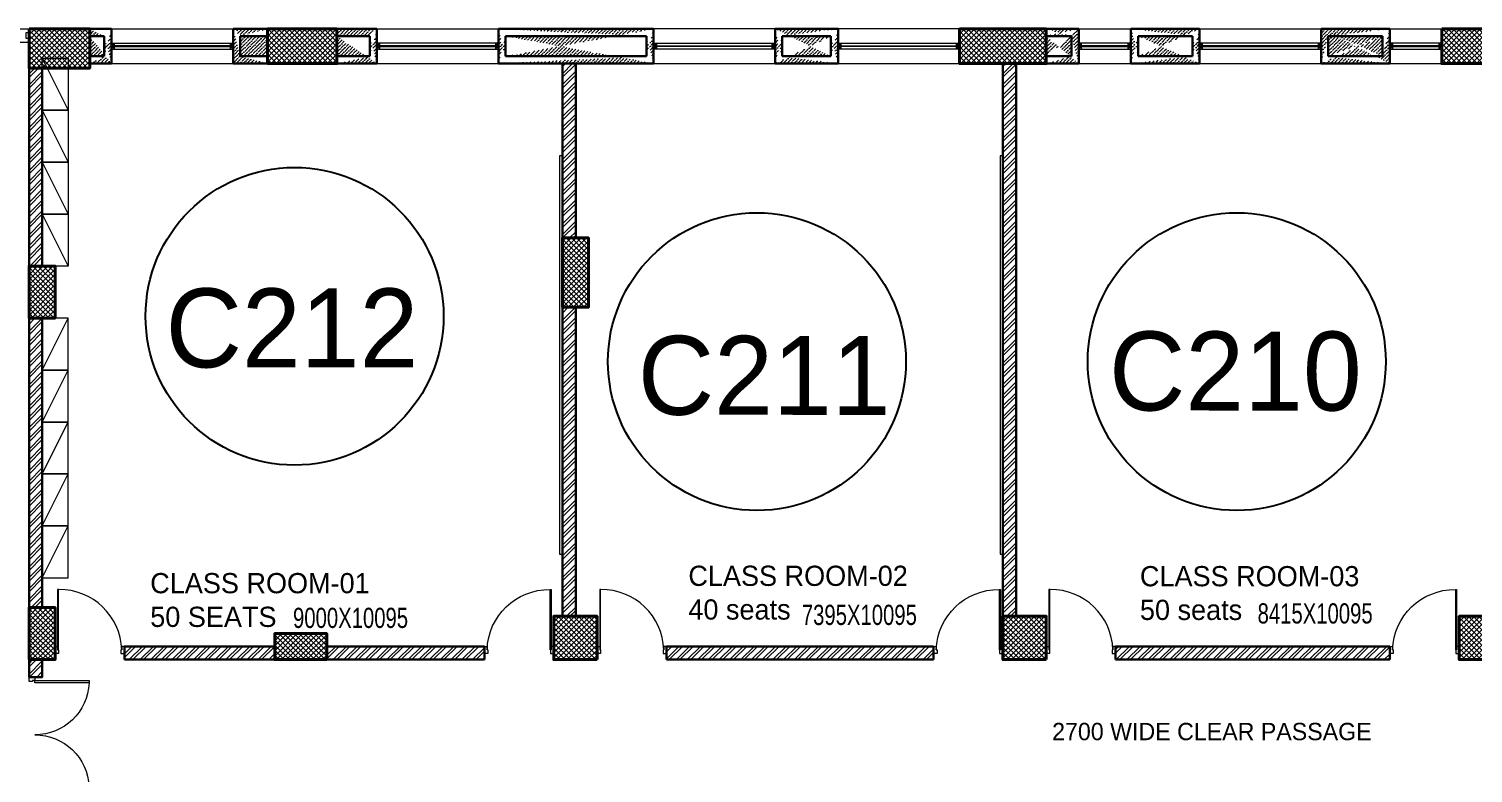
# Model space of a CAD drawing. Header units: millimetres. Extents: x 8275 to 147087, y -297470 to -191881.
# Drawn here: x 24219 to 49211, y -244095 to -231204 of the extents above; entities that cross this region are included whole.
import ezdxf

# ---------------------------------------------------------------- set-up
doc = ezdxf.new("R2010")
doc.units = ezdxf.units.MM
doc.header["$LTSCALE"] = 250
doc.header["$MEASUREMENT"] = 0
for name, color, linetype, lineweight in [('col', 6, 'Continuous', 40), ('door', 35, 'Continuous', 13), ('ele', 51, 'Continuous', 18), ('furniture', 5, 'Continuous', 15), ('hatch', 9, 'Continuous', 0), ('text', 7, 'Continuous', 9), ('wall', 1, 'Continuous', 30), ('win', 4, 'Continuous', 20)]:
    doc.layers.add(name, color=color, linetype=linetype, lineweight=lineweight)
doc.layers.add('FUR', color=140, linetype='Continuous')
doc.styles.get("Standard").update_dxf_attribs({"font": 'GOTHIC.TTF', "height": 100})
pattern_1 = [(45, (-6686.724433277734, -321362.3453582716), (-92.80776503073436, 92.80776503073437), []), (45, (-6624.852590027731, -321362.3453582716), (-92.80776503073436, 92.80776503073437), [])]
pattern_2 = [(45, (-6686.724433277734, -321362.3453582716), (23.20194125768359, 85.07378461150648), [109.375, -21.875, 0, -21.875])]

# ---------------------------------------------------------------- blocks, each defined once
blk = doc.blocks.new('A$C31941232')
at = {"layer": 'hatch'}
h = blk.add_hatch(dxfattribs=at)
h.set_pattern_fill('ANSI37', color=256, scale=500, style=0)
h.set_pattern_definition([(45, (7.184222340583801e-06, -0.209469263558276), (-44.19417382415921, 44.19417382415922), []), (135, (7.184222340583801e-06, -0.209469263558276), (-44.19417382415922, -44.19417382415921), [])])
h.paths.add_polyline_path([(-113274.6301330617, 28603.55712264823), (-114324.6471995418, 28603.54105393309), (-114324.6813344141, 29283.53905766888), (-113274.6642678985, 29283.55512638867)])
h = blk.add_hatch(dxfattribs=at)
h.set_pattern_fill('ANSI37', color=256, scale=500, style=0)
h.set_pattern_definition([(45, (-0.02044030837714672, -1.586495995012228), (-44.19417382415921, 44.19417382415922), []), (135, (-0.02044030837714672, -1.586495995012228), (-44.19417382415922, -44.19417382415921), [])])
h.paths.add_polyline_path([(-108997.5005730838, 29283.44226105155), (-110197.500572328, 29283.40130063523), (-110197.4800484465, 28682.12206902615), (-108997.4800492497, 28682.1630294725)])
h = blk.add_hatch(dxfattribs=at)
h.set_pattern_fill('ANSI37', color=256, scale=500, style=0)
h.set_pattern_definition([(45, (-1.184456050395966e-05, -0.3985396550851874), (-44.19417382415921, 44.19417382415922), []), (135, (-1.184456050395966e-05, -0.3985396550851874), (-44.19417382415922, -44.19417382415921), [])])
h.paths.add_polyline_path([(-98222.40074433945, 28683.40218605503), (-96722.40074433945, 28683.40218605503), (-96722.40074433945, 29283.40218605503), (-98222.40074433945, 29283.40218605503)])
h = blk.add_hatch(dxfattribs=at)
h.set_pattern_fill('ANSI37', color=256, scale=500, style=0)
h.set_pattern_definition([(45, (-6.407499313354492e-07, -0.3551005611661822), (-44.19417382415921, 44.19417382415922), []), (135, (-6.407499313354492e-07, -0.3551005611661822), (-44.19417382415922, -44.19417382415921), [])])
h.paths.add_polyline_path([(-89877.28328579105, 28683.44562514895), (-88377.28328579105, 28683.44562514895), (-88377.28328579105, 29283.44562514895), (-89877.28328579105, 29283.44562514895)])
h = blk.add_hatch(dxfattribs=at)
h.set_pattern_fill('ANSI37', color=256, scale=500, style=0)
h.set_pattern_definition([(45, (-3136931.023973313, 112322.3043740496), (-44.19417382415921, 44.19417382415922), []), (135, (-3136931.023973313, 112322.3043740496), (-44.19417382415922, -44.19417382415921), [])])
h.paths.add_polyline_path([(-105094.816403456, 24462.18165546321), (-104644.816403456, 24462.18165546321), (-104644.816403456, 25662.18165546321), (-105094.816403456, 25662.18165546321)])
h = blk.add_hatch(dxfattribs=at)
h.set_pattern_fill('ANSI37', color=256, scale=500, style=0)
h.set_pattern_definition([(45, (-3146160.851954527, 111834.7034461715), (-44.19417382415921, 44.19417382415922), []), (135, (-3146160.851954527, 111834.7034461715), (-44.19417382415922, -44.19417382415921), [])])
h.paths.add_polyline_path([(-114324.6443846705, 24274.58072758515), (-113874.6443846705, 24274.58072758515), (-113874.6443846705, 25174.58072758515), (-114324.6443846705, 25174.58072758515)])
h = blk.add_hatch(dxfattribs=at)
h.set_pattern_fill('ANSI37', color=256, scale=500, style=0)
h.set_pattern_definition([(45, (-3146160.851954527, 105918.8652295684), (-44.19417382415921, 44.19417382415922), []), (135, (-3146160.851954527, 105918.8652295684), (-44.19417382415922, -44.19417382415921), [])])
h.paths.add_polyline_path([(-114324.6443846705, 18358.74251098209), (-113874.6443846705, 18358.74251098209), (-113874.6443846705, 19258.74251098209), (-114324.6443846705, 19258.74251098209)])
h = blk.add_hatch(dxfattribs=at)
h.set_pattern_fill('ANSI37', color=256, scale=500, style=0)
h.set_pattern_definition([(45, (-3145679.589665795, 88913.32066377159), (-44.19417382415921, 44.19417382415922), []), (135, (-3145679.589665795, 88913.32066377159), (-44.19417382415922, -44.19417382415921), [])])
h.paths.add_polyline_path([(-104494.816403456, 18358.78556035017), (-105243.3759775087, 18358.78556035017), (-105243.3759775087, 19108.78556035017), (-104494.816403456, 19108.78556035017)])
h = blk.add_hatch(dxfattribs=at)
h.set_pattern_fill('ANSI37', color=256, scale=500, style=0)
h.set_pattern_definition([(45, (-3137807.030937294, 88913.32066377159), (-44.19417382415921, 44.19417382415922), []), (135, (-3137807.030937294, 88913.32066377159), (-44.19417382415922, -44.19417382415921), [])])
h.paths.add_polyline_path([(-96722.25767495483, 18358.78556035017), (-97470.81724900752, 18358.78556035017), (-97470.81724900752, 19108.78556035017), (-96722.25767495483, 19108.78556035017)])
h = blk.add_hatch(dxfattribs=at)
h.set_pattern_fill('ANSI37', color=256, scale=500, style=0)
h.set_pattern_definition([(45, (-3130012.030937294, 88913.32066377159), (-44.19417382415921, 44.19417382415922), []), (135, (-3130012.030937294, 88913.32066377159), (-44.19417382415922, -44.19417382415921), [])])
h.paths.add_polyline_path([(-88827.25767495483, 18358.78556035017), (-89575.81724900752, 18358.78556035017), (-89575.81724900752, 19108.78556035017), (-88827.25767495483, 19108.78556035017)])
h = blk.add_hatch(dxfattribs=at)
h.set_pattern_fill('ANSI37', color=256, scale=500, angle=90, style=0)
h.set_pattern_definition([(135, (-196732.5170472628, -3013477.41352922), (-44.19417382415922, -44.19417382415921), []), (225, (-196732.5170472628, -3013477.41352922), (44.19417382415921, -44.19417382415922), [])])
h.paths.add_polyline_path([(-109172.3943286762, 18358.79404063732), (-109172.3943286762, 18808.79404063732), (-110072.3943286762, 18808.79404063732), (-110072.3943286762, 18358.79404063732)])
at = {"layer": 'col'}
for points, elevation in [([(-114324.6642665495, 29283.54005636286), (-113274.6642674711, 29283.54669062421), (-113274.630133824, 28603.55712322122), (-114324.664267181, 28603.54005636286)], 14085.10132233667), ([(-110197.4800919821, 28683.4013019886), (-108997.4800927201, 28683.44226242936), (-108997.5005729445, 29283.44226206265), (-110197.5005722214, 29283.4013016461)], 14470.02941449509), ([(-98222.40074433945, 29283.40218605503), (-96722.40074433945, 29283.40218605503), (-96722.40074433945, 28683.40218605503), (-98222.40074433945, 28683.40218605503)], 11070.90390229155), ([(-89877.28328579105, 29283.73047463736), (-88377.28328579105, 29283.73047463736), (-88377.28328579105, 28683.73047463736), (-89877.28328579105, 28683.73047463736)], -72019.99945773048), ([(-105094.816403456, 24462.18165546321), (-104644.816403456, 24462.18165546321), (-104644.816403456, 25662.18165546321), (-105094.816403456, 25662.18165546321)], 4747.48205126838), ([(-114324.6443846705, 18358.74251098209), (-113874.6443846705, 18358.74251098209), (-113874.6443846705, 19258.74251098209), (-114324.6443846705, 19258.74251098209)], 21632.2681284043), ([(-104494.816403456, 18358.78556035017), (-105243.3759775087, 18358.78556035017), (-105243.3759775087, 19108.78556035017), (-104494.816403456, 19108.78556035017)], 21632.26826127814), ([(-96722.25767495483, 18358.78556035017), (-97470.81724900752, 18358.78556035017), (-97470.81724900752, 19108.78556035017), (-96722.25767495483, 19108.78556035017)], 4747.48205126838), ([(-88827.25767495483, 18358.78556035017), (-89575.81724900752, 18358.78556035017), (-89575.81724900752, 19108.78556035017), (-88827.25767495483, 19108.78556035017)], 4747.48205126838), ([(-109172.3943286762, 18358.79404063732), (-109172.3943286762, 18808.79404063732), (-110072.3943286762, 18808.79404063732), (-110072.3943286762, 18358.79404063732)], 4747.48205126838)]:
    blk.add_lwpolyline(points, close=True, dxfattribs=dict(at, elevation=elevation))
blk.add_lwpolyline([(-114324.6443846705, 24274.58072758515), (-113874.6443846705, 24274.58072758515), (-113874.6443846705, 25174.58072758515), (-114324.6443846705, 25174.58072758515)], close=True, dxfattribs=at)
blk = doc.blocks.new('A$C28F52225')
for points in [[(100.0000000004657, 49.99999999813735), (60, 49.99999999906868), (60.00000001909211, 990), (100.0000000190921, 989.9999999981374)], [(1900, 49.99999999813735), (1940, 49.99999999906868), (1939.999999981374, 990), (1899.999999981374, 989.9999999990687)], [(75, -50.00000000093132), (0, -50), (0, 50), (60, 49.99999999906868), (60.00000000046566, 9.999999999068677), (75, 9.999999999068677)], [(1925, -50.00000000093132), (2000, -50), (2000, 50), (1940, 49.99999999906868), (1939.999999999534, 10), (1924.999999999534, 9.999999999068677)]]:
    blk.add_lwpolyline(points, close=True)
for centre, start, end in [((60, 50.00000002607703), 0, 87.5611453071941), ((1940, 50.00000002607703), 92.43885469280592, 180)]:
    blk.add_arc(centre, 939.9999999998557, start, end)
blk = doc.blocks.new('D1-1000')
for p, q in [((-950.7042253683321, 1.164153e-10), (-1000.000000011641, 1.164153e-10)), ((-1000.000000011641, 1.164153e-10), (-1000.000000012107, -102.0000000030268)), ((-950.7042253678663, -52.70422535983379), (-950.7042253683321, 1.164153e-10)), ((-49.2957746433094, 0), (0, 0)), ((-49.29577464377508, -52.7042253599502), (-49.2957746433094, 0)), ((0, 0), (4.656613e-10, -102.0000000031432)), ((-1000.000000011176, -102.0000000030268), (-962.5352112823165, -102.0000000030268)), ((-962.5352112823165, -52.70422535983379), (-950.7042253678663, -52.70422535983379)), ((-962.5352112823165, -102.0000000030268), (-962.5352112823165, -52.70422535983379)), ((-50.59670324577019, -52.7042253599502), (-50.59670324577019, -923.204246989684)), ((-37.46478872932494, -52.7042253599502), (-49.29577464377508, -52.7042253599502)), ((-37.46478872885929, -923.204246989684), (-37.46478872885929, -52.7042253599502)), ((-37.46478872932494, -102.0000000031432), (-37.46478872932494, -52.7042253599502)), ((-4.656613e-10, -102.0000000031432), (-37.46478872932494, -102.0000000031432)), ((-54.97400808287784, -923.204246989684), (-37.46478872885929, -923.204246989684))]:
    blk.add_line(p, q)
blk.add_ellipse((-39.72230880195275, 2.195898896548897), major_axis=(646.3662074578173, 674.7231903816781), ratio=0.9774352853459952, start_param=2.382767455577225, end_param=3.900417879911388)
blk = doc.blocks.new('storage')
at = {"layer": 'furniture', "linetype": 'ByBlock', "ltscale": 100}
blk.add_line((0, 450), (900, 0), dxfattribs=at)
blk.add_lwpolyline([(0, 0), (900, 0), (900, 450), (0, 450)], close=True, dxfattribs=at)

msp = doc.modelspace()

# ---------------------------------------------------------------- hatches: boundary and pattern name
at = {"layer": 'hatch'}
h = msp.add_hatch(dxfattribs=at)
h.set_pattern_fill('ANSI36', color=256, scale=350, style=0)
h.set_pattern_definition(pattern_2)
edge = h.paths.add_edge_path()
edge.add_line((25271.43255407177, -231679.4658941401), (25271.40552690811, -231804.7330287113))
edge.add_line((25271.41292475583, -231329.2337062907), (25271.40438976511, -231204.2301166959))
edge.add_line((25271.43255407177, -231679.4658941401), (25523.92341782013, -231679.4863809275))
edge.add_line((25271.40552690811, -231804.7330287113), (25648.92341781827, -231804.4907762299))
edge.add_line((25271.41263954341, -231329.4352385339), (25523.92341781827, -231329.1906521388))
edge.add_line((25271.40551983844, -231204.2301166392), (25648.92341781268, -231204.4585995737))
edge.add_line((25523.92341781827, -231679.226613898), (25523.92341781827, -231329.2027616532))
edge.add_line((25648.92341782339, -231804.2365257627), (25648.92341781268, -231204.4585995737))
h = msp.add_hatch(dxfattribs=at)
h.set_pattern_fill('ANSI36', color=256, scale=350, style=0)
h.set_pattern_definition(pattern_2)
edge = h.paths.add_edge_path()
edge.add_line((28348.6036385675, -231678.9693910571), (28348.63066573115, -231804.2365256283))
edge.add_line((28348.63066573115, -231203.9407968395), (28348.62355309585, -231328.9387354509))
edge.add_line((28348.6036385675, -231678.9693910571), (27876.11840352695, -231679.4848595719))
edge.add_line((28348.63066573115, -231804.2365256283), (27751.11492782133, -231804.3649727379))
edge.add_line((28348.62355309585, -231328.9387354509), (27876.11840352882, -231329.454204294))
edge.add_line((28348.63066573115, -231203.9407968395), (27751.11840352928, -231204.4663137859))
edge.add_line((27876.11840352695, -231679.4848595719), (27876.11840352882, -231329.4542042941))
edge.add_line((27751.11492782133, -231804.3649727379), (27751.11840352928, -231204.4663137859))
h = msp.add_hatch(dxfattribs=at)
h.set_pattern_fill('ANSI36', color=256, scale=350, style=0)
h.set_pattern_definition(pattern_2)
edge = h.paths.add_edge_path()
edge.add_line((29548.62215412781, -231679.5453170253), (29548.58970165905, -231804.5417281174))
edge.add_line((29548.5982366479, -231329.2495889234), (29548.58970165718, -231204.2459993287))
edge.add_line((29548.62215412781, -231679.5453170253), (30117.51546863839, -231679.4863807932))
edge.add_line((29548.58970165905, -231804.5417281174), (30242.51546863653, -231804.4907760955))
edge.add_line((29548.5982366479, -231329.2495889234), (30117.51546863653, -231329.1906520044))
edge.add_line((29548.58970165718, -231204.2459993287), (30242.51546863653, -231204.1950473068))
edge.add_line((30117.51546863653, -231679.2266137636), (30117.51546863653, -231329.2027615188))
edge.add_line((30242.51546864165, -231804.2365256283), (30242.51546863467, -231204.2027615188))
h = msp.add_hatch(dxfattribs=at)
h.set_pattern_fill('ANSI36', color=256, scale=350, style=0)
h.set_pattern_definition(pattern_2)
edge = h.paths.add_edge_path()
edge.add_line((34905.31962637324, -231679.2266137636), (34905.31962636299, -231329.1906519909))
edge.add_line((35030.31962636812, -231804.2365256283), (35030.31962636113, -231204.2595061208))
edge.add_line((32467.52622151375, -231679.2266137636), (32467.52622151375, -231329.1737476422))
edge.add_line((32342.52622151375, -231804.2365256283), (32342.52622151375, -231204.1737476422))
edge.add_line((32467.52622151375, -231679.2266137636), (34905.31962636486, -231679.2435181121))
edge.add_line((32342.52622151375, -231804.4694764309), (35030.31962636299, -231804.490776082))
edge.add_line((32467.52622151375, -231329.1737476422), (34905.31962636299, -231329.1906519909))
edge.add_line((32342.52622151375, -231204.1737476422), (35030.31962636299, -231204.1950472933))
h = msp.add_hatch(dxfattribs=at)
h.set_pattern_fill('ANSI36', color=256, scale=350, style=0)
h.set_pattern_definition(pattern_2)
edge = h.paths.add_edge_path()
edge.add_line((38096.46019446012, -231679.1596591701), (38096.46019446012, -231328.7987336064))
edge.add_line((38221.46019446012, -231804.1695710347), (38221.46019446012, -231203.7987336061))
edge.add_line((38096.46019446012, -231679.1589212226), (37255.36897948571, -231679.1962796373))
edge.add_line((38221.46019446012, -231804.1589212223), (37130.36897948943, -231804.2006749397))
edge.add_line((38096.46019446012, -231328.8631924338), (37255.36897948757, -231328.9005508486))
edge.add_line((38221.46019446012, -231203.8631924336), (37130.36897948943, -231203.904946151))
edge.add_line((37255.36897947919, -231679.180113236), (37255.36897948943, -231328.912660363))
edge.add_line((37130.36897948571, -231804.1900251005), (37130.36897948943, -231203.912660363))
h = msp.add_hatch(dxfattribs=at)
h.set_pattern_fill('ANSI36', color=256, scale=350, style=0)
h.set_pattern_definition(pattern_2)
edge = h.paths.add_edge_path()
edge.add_line((41823.68102260679, -231329.2382552455), (41823.68416809523, -231204.2368563883))
edge.add_line((41823.66906123795, -231804.581804492), (41823.67220665654, -231679.583203398))
edge.add_line((42261.14508502372, -231679.2266137636), (42261.14508502372, -231329.2546960262))
edge.add_line((42386.14508502744, -231804.2365256283), (42386.14508502372, -231204.2510112538))
edge.add_line((41823.66958839074, -231679.5832032997), (42261.14508502372, -231679.5996445101))
edge.add_line((41823.66906123795, -231804.581804492), (42386.14508502372, -231804.5959597377))
edge.add_line((41823.66958839074, -231329.2382548158), (42261.14508502372, -231329.2546960262))
edge.add_line((41823.66906124167, -231204.2368560082), (42386.14508502372, -231204.2510112538))
h = msp.add_hatch(dxfattribs=at)
h.set_pattern_fill('ANSI36', color=256, scale=350, style=0)
h.set_pattern_definition(pattern_2)
edge = h.paths.add_edge_path()
edge.add_line((43413.53213446401, -231679.2266137636), (43413.53213446401, -231328.9803426338))
edge.add_line((43288.53213446401, -231804.2365256283), (43288.53213446401, -231203.9803426336))
edge.add_line((43413.53213446401, -231679.3897499451), (44353.65932152793, -231679.2244161146))
edge.add_line((43288.53213446401, -231804.3897499451), (44478.6593215242, -231804.228811417))
edge.add_line((43413.53213446401, -231329.0448014613), (44353.65932152607, -231328.8794676308))
edge.add_line((43288.53213446401, -231204.044801461), (44478.6593215242, -231203.8838629331))
edge.add_line((44353.65932153445, -231679.2266137636), (44353.6593215242, -231328.8915771451))
edge.add_line((44478.65932152793, -231804.2365256283), (44478.6593215242, -231203.8915771453))
h = msp.add_hatch(dxfattribs=at)
h.set_pattern_fill('ANSI36', color=256, scale=350, style=0)
h.set_pattern_definition(pattern_2)
edge = h.paths.add_edge_path()
edge.add_line((46578.6593215242, -231804.2365256283), (46578.6593215242, -231203.8625632685))
edge.add_line((47768.78650859138, -231804.2365256283), (47768.7865085844, -231204.0127805753))
edge.add_line((47643.78650859417, -231679.2266137636), (47643.7865085844, -231328.9439264454))
edge.add_line((46703.65932152374, -231679.1936463888), (46703.6593215242, -231328.8625632687))
edge.add_line((46578.6593215242, -231804.1936463886), (47768.7865085844, -231804.2794048679))
edge.add_line((46703.6593215242, -231679.1936463888), (47643.78650858812, -231679.2750095655))
edge.add_line((46578.6593215242, -231203.8625632685), (47768.7865085844, -231203.9483217478))
edge.add_line((46703.6593215242, -231328.8625632687), (47643.78650858626, -231328.9439264454))
h = msp.add_hatch(dxfattribs=at)
h.set_pattern_fill('ANSI32', color=256, scale=350, style=0)
h.set_pattern_definition(pattern_1)
h.paths.add_polyline_path([(24221.41109383199, -235313.4032629616), (24451.41109380685, -235313.4032629616), (24451.41109380778, -231884.2307264966), (24221.41109383199, -231884.2344648298)])
h.paths.add_polyline_path([(24221.42540970864, -235535.8023350835), (24221.41109383199, -235535.8023350835), (24221.41109383199, -241379.1905281807), (24221.42540970817, -241379.1905281807), (24221.42540970864, -241229.2414795647), (24451.41109380685, -241229.2414795647), (24451.41109380731, -236213.4032629616), (24221.42540970864, -236213.4032629616)])
h = msp.add_hatch(dxfattribs=at)
h.set_pattern_fill('ANSI32', color=256, scale=350, style=0)
h.set_pattern_definition([(45, (-14723.07964304963, -321362.3453582716), (-92.80776503073436, 92.80776503073437), []), (45, (-14661.20779979962, -321362.3453582716), (-92.80776503073436, 92.80776503073437), [])])
h.paths.add_polyline_path([(33681.2533915668, -242129.243541237), (33681.25339156634, -242129.1984301966), (33487.33923349448, -242129.1984301966), (33487.33923349401, -242129.2435413678)])
h.paths.add_polyline_path([(33451.25339092308, -234825.8023350836), (33681.25339092553, -234825.8023350836), (33681.25339092559, -231804.2365256283), (33451.25339092372, -231804.2365256283)])
h.paths.add_polyline_path([(33681.25339092559, -236025.8023350837), (33451.25339092285, -236025.8023350836), (33451.25339092186, -241379.1984301966), (33681.25339092559, -241379.1984301966)])
h = msp.add_hatch(dxfattribs=at)
h.set_pattern_fill('ANSI32', color=256, scale=350, style=0)
h.set_pattern_definition([(45, (-7099.080488599837, -321362.3453582716), (-92.80776503073436, 92.80776503073437), []), (45, (-7037.208645349834, -321362.3453582716), (-92.80776503073436, 92.80776503073437), [])])
h.paths.add_polyline_path([(41075.25254537165, -241379.1984301966), (41305.25254537538, -241379.1984301966), (41305.25254537538, -231804.2365256283), (41075.25254537351, -231804.2365256283)])
h.paths.add_polyline_path([(41305.25254601659, -242129.243541237), (41305.25254601613, -242129.1984301966), (41111.33838794427, -242129.1984301966), (41111.3383879438, -242129.2435413678)])
h = msp.add_hatch(dxfattribs=at)
h.set_pattern_fill('ANSI32', color=256, scale=350, style=0)
h.set_pattern_definition(pattern_1)
h.paths.add_polyline_path([(28622.58086602483, -242129.1899499095), (28473.67546570301, -242129.1899499095), (28473.67546570301, -241899.243541081), (25871.42540972267, -241899.2435410767), (25871.42540972267, -242129.2435410767), (28622.58086602483, -242129.243541081)])
h = msp.add_hatch(dxfattribs=at)
h.set_pattern_fill('ANSI32', color=256, scale=350, style=0)
h.set_pattern_definition(pattern_1)
h.paths.add_polyline_path([(32102.69381685526, -242129.2435410807), (32102.69381685759, -241899.2435410825), (29372.58086602483, -241899.2435410828), (29372.58086602483, -242129.243541081)])
h = msp.add_hatch(dxfattribs=at)
h.set_pattern_fill('ANSI32', color=256, scale=350, style=0)
h.set_pattern_definition(pattern_1)
h.paths.add_polyline_path([(39875.25254535815, -242129.2092632902), (39875.25254536001, -241899.2022738772), (35251.25339093897, -241899.2400463745), (35251.25339093991, -242129.2470357874)])
h = msp.add_hatch(dxfattribs=at)
h.set_pattern_fill('ANSI32', color=256, scale=350, style=0)
h.set_pattern_definition(pattern_1)
h.paths.add_polyline_path([(47770.25254535605, -242129.2435410835), (47770.25254535652, -241899.2435410835), (43023.81211943994, -241899.2435410828), (43023.81211944134, -242129.2435410828)])
h = msp.add_hatch(dxfattribs=at)
h.set_pattern_fill('ANSI32', color=256, scale=350, style=0)
h.set_pattern_definition(pattern_1)
h.paths.add_polyline_path([(24221.41109383199, -242129.2435410819), (24451.41109383572, -242129.2435410819), (24451.41109383572, -242432.0770326625), (24221.41109383199, -242432.0770326625)])

# ---------------------------------------------------------------- linework, layer by layer
at = {"layer": 'ele'}
for p, q in [((22671.40152840409, -231204.2499417677, -11300.6378476528), (24221.40552782966, -231204.4439341839, -11300.6378476528)), ((25648.92341781268, -231204.4585995737, -11300.6378476528), (27751.11834118934, -231204.0905436135, -11300.6378476528)), ((30242.51546863467, -231204.2056971348, -11300.6378476528), (32342.52622151375, -231204.1950473068, -11300.6378476528)), ((37130.36897948943, -231203.904946151, -11300.6378476528), (35030.31962636113, -231203.940796853, -11300.6378476528)), ((40323.70006935578, -231204.2032013527, -11300.6378476528), (38227.19132969063, -231203.8630488206, -11300.6378476528)), ((40323.70005840622, -231203.9049461322, -11300.6378476528), (40323.67247461341, -231203.9514466599, -11300.6378476528)), ((42386.11073190346, -231204.1308903121, -11300.6378476528), (43288.53213446401, -231203.9803426336, -11300.6378476528)), ((44478.6593215242, -231203.8838629331, -11300.6378476528), (46578.6593215242, -231203.8838629331, -11300.6378476528)), ((47768.7865085844, -231204.0127805753, -11300.6378476528), (48668.78650858626, -231203.9520065198, -11300.6378476528)), ((22669.92296805372, -231434.2819953506, -11300.6378476528), (24221.40552761639, -231434.2819967913, -11300.6378476528)), ((25648.92341781128, -231804.7543283852, -11300.6378476528), (27750.96788151143, -231804.7544588272, -11300.6378476528)), ((30242.51546864165, -231804.2365256283, -11300.6378476528), (32342.52622151375, -231804.4694764309, -11300.6378476528)), ((35030.31962636812, -231804.2365256283, -11300.6378476528), (37130.36897948943, -231804.2006749397, -11300.6378476528)), ((38221.46019446012, -231804.1589212223, -11300.6378476528), (40323.66905003972, -231804.5818044918, -11300.6378476528)), ((42386.14508502744, -231804.2365256283, -11300.6378476528), (43288.53213446401, -231804.3897499451, -11300.6378476528)), ((44478.6593215242, -231804.228811417, -11300.6378476528), (46578.6593215242, -231804.2365256283, -11300.6378476528)), ((47768.7865085844, -231804.2794048679, -11300.6378476528), (48668.78650858812, -231804.2535159094, -11300.6378476528))]:
    msp.add_line(p, q, dxfattribs=at)
at = {"layer": 'FUR', "linetype": 'ByBlock', "ltscale": 100}
for centre in [(28816.83328815468, -236181.9536148854, 2784.48661509914), (36818.10971408681, -236967.134758344, -6553.145286736561), (45120.66042382616, -236967.1347583408, 7531.968666367487)]:
    msp.add_circle(centre, 2578.425584394703, dxfattribs=at)
at = {"layer": 'furniture', "elevation": -6553.155796384417}
for points in [[(33451.25339092273, -233401.7872627057), (33401.25339092093, -233401.7872627057), (33401.25339092093, -240301.8490631856), (33451.25339092273, -240301.8490631856)], [(41075.25254537252, -233401.787262707), (41025.25254537072, -233401.787262707), (41025.25254537072, -240301.8490631868), (41075.25254537252, -240301.8490631868)]]:
    msp.add_lwpolyline(points, close=True, dxfattribs=at)
at = {"layer": 'wall'}
for p, q in [((25271.40552690811, -231204.4372999226, -11300.6378476528), (25648.92341781128, -231204.4585995965, -11300.6378476528)), ((25271.41263954341, -231329.4352385339, -11300.6378476528), (25523.92341781314, -231329.4542042941, -11300.6378476528)), ((25523.92341782292, -231679.5946697238, -11300.6378476528), (25523.92341781268, -231329.4663137859, -11300.6378476528)), ((25648.9234178164, -231804.6045815884, -11300.6378476528), (25648.92341781268, -231204.4663137859, -11300.6378476528)), ((28348.63066573115, -231203.9407968395, -11300.6378476528), (27751.11840353068, -231204.4585995965, -11300.6378476528)), ((27751.11840352556, -231804.6045815884, -11300.6378476528), (27751.11840352928, -231204.4663137859, -11300.6378476528)), ((28348.62355309585, -231328.9387354509, -11300.6378476528), (27876.11840352882, -231329.4542042941, -11300.6378476528)), ((27876.11840351904, -231679.5946697238, -11300.6378476528), (27876.11840352928, -231329.4663137859, -11300.6378476528)), ((29548.58970165718, -231204.2459993287, -11300.6378476528), (30242.51546863653, -231204.1950473068, -11300.6378476528)), ((29548.5982366479, -231329.2495889234, -11300.6378476528), (30117.51546863653, -231329.1906520044, -11300.6378476528)), ((30117.51546863653, -231679.2266137636, -11300.6378476528), (30117.51546863653, -231329.2027615188, -11300.6378476528)), ((30242.51546864165, -231804.2365256283, -11300.6378476528), (30242.51546863467, -231204.2027615188, -11300.6378476528)), ((32342.52622151375, -231204.1737476422, -11300.6378476528), (35030.31962636299, -231204.1950472933, -11300.6378476528)), ((32342.52622151375, -231804.2365256283, -11300.6378476528), (32342.52622151375, -231204.1737476422, -11300.6378476528)), ((32467.52622151375, -231329.1737476422, -11300.6378476528), (34905.31962636299, -231329.1906519909, -11300.6378476528)), ((32467.52622151375, -231679.2266137636, -11300.6378476528), (32467.52622151375, -231329.1737476422, -11300.6378476528)), ((34905.31962637324, -231679.2266137636, -11300.6378476528), (34905.31962636299, -231329.1906519909, -11300.6378476528)), ((35030.31962636812, -231804.2365256283, -11300.6378476528), (35030.31962636113, -231204.2595061208, -11300.6378476528)), ((38221.46019446012, -231203.8631924336, -11300.6378476528), (37130.36897948943, -231203.904946151, -11300.6378476528)), ((37130.36897948571, -231804.1900251005, -11300.6378476528), (37130.36897948943, -231203.912660363, -11300.6378476528)), ((38096.46019446012, -231328.8631924338, -11300.6378476528), (37255.36897948757, -231328.9005508486, -11300.6378476528)), ((37255.36897947919, -231679.180113236, -11300.6378476528), (37255.36897948943, -231328.912660363, -11300.6378476528)), ((38096.46019446012, -231679.1596591701, -11300.6378476528), (38096.46019446012, -231328.7987336064, -11300.6378476528)), ((38221.46019446012, -231804.1695710347, -11300.6378476528), (38221.46019446012, -231203.7987336061, -11300.6378476528)), ((41823.66906124167, -231204.2368560082, -11300.6378476528), (42386.14508502372, -231204.2510112538, -11300.6378476528)), ((41823.66958839074, -231329.2382548158, -11300.6378476528), (42261.14508502372, -231329.2546960262, -11300.6378476528)), ((42261.14508502372, -231679.2266137636, -11300.6378476528), (42261.14508502372, -231329.2546960262, -11300.6378476528)), ((42386.14508502744, -231804.2365256283, -11300.6378476528), (42386.14508502372, -231204.2510112538, -11300.6378476528)), ((43288.53213446401, -231204.044801461, -11300.6378476528), (44478.6593215242, -231203.8838629331, -11300.6378476528)), ((43288.53213446401, -231804.2365256283, -11300.6378476528), (43288.53213446401, -231203.9803426336, -11300.6378476528)), ((43413.53213446401, -231329.0448014613, -11300.6378476528), (44353.65932152607, -231328.8794676308, -11300.6378476528)), ((43413.53213446401, -231679.2266137636, -11300.6378476528), (43413.53213446401, -231328.9803426338, -11300.6378476528)), ((44353.65932153445, -231679.2266137636, -11300.6378476528), (44353.6593215242, -231328.8915771451, -11300.6378476528)), ((44478.65932152793, -231804.2365256283, -11300.6378476528), (44478.6593215242, -231203.8915771453, -11300.6378476528)), ((46578.6593215242, -231203.8625632685, -11300.6378476528), (47768.7865085844, -231203.9483217478, -11300.6378476528)), ((46578.6593215242, -231804.2365256283, -11300.6378476528), (46578.6593215242, -231203.8625632685, -11300.6378476528)), ((46703.6593215242, -231328.8625632687, -11300.6378476528), (47643.78650858626, -231328.9439264454, -11300.6378476528)), ((46703.65932152374, -231679.1936463888, -11300.6378476528), (46703.6593215242, -231328.8625632687, -11300.6378476528)), ((47643.78650859417, -231679.2266137636, -11300.6378476528), (47643.7865085844, -231328.9439264454, -11300.6378476528)), ((47768.78650859138, -231804.2365256283, -11300.6378476528), (47768.7865085844, -231204.0127805753, -11300.6378476528)), ((24221.405520014, -231884.2344649204, -11300.6378476528), (24221.41316918796, -235308.4497198143, -11300.6378476528)), ((24451.4055197495, -231884.2344649204, -11300.6378476528), (24451.41316901846, -235308.4497198143, -11300.6378476528)), ((25271.40552690811, -231804.7330287113, -11300.6378476528), (25648.92341781128, -231804.7543283852, -11300.6378476528)), ((25271.43255407177, -231679.4658941401, -11300.6378476528), (25523.92341781501, -231679.4848595719, -11300.6378476528)), ((28348.63066573115, -231804.2365256283, -11300.6378476528), (27751.11840353068, -231804.7543283852, -11300.6378476528)), ((28348.6036385675, -231678.9693910571, -11300.6378476528), (27876.11840352695, -231679.4848595719, -11300.6378476528)), ((29548.58970165905, -231804.5417281174, -11300.6378476528), (30242.51546863653, -231804.4907760955, -11300.6378476528)), ((29548.62215412781, -231679.5453170253, -11300.6378476528), (30117.51546863839, -231679.4863807932, -11300.6378476528)), ((32342.52622151375, -231804.4694764309, -11300.6378476528), (35030.31962636299, -231804.490776082, -11300.6378476528)), ((32467.52622151375, -231679.2266137636, -11300.6378476528), (34905.31962636486, -231679.2435181121, -11300.6378476528)), ((33451.25339092308, -234825.8023350836, -6553.155796384417), (33451.25339092372, -231804.2365256283, -6553.155796384417)), ((33681.25339092559, -234825.8023350836, -6553.155796384417), (33681.25339092559, -231804.2365256283, -6553.155796384417)), ((38221.46019446012, -231804.1589212223, -11300.6378476528), (37130.36897948943, -231804.2006749397, -11300.6378476528)), ((38096.46019446012, -231679.1589212226, -11300.6378476528), (37255.36897948571, -231679.1962796373, -11300.6378476528)), ((41075.25254537165, -241379.1984301966, -6553.155796384417), (41075.25254537351, -231804.2365256283, -6553.155796384417)), ((41305.25254537538, -241379.1984301966, -6553.155796384417), (41305.25254537538, -231804.2365256283, -6553.155796384417)), ((41823.66906123795, -231804.581804492, -11300.6378476528), (42386.14508502372, -231804.5959597377, -11300.6378476528)), ((41823.66958839074, -231679.5832032997, -11300.6378476528), (42261.14508502372, -231679.5996445101, -11300.6378476528)), ((43288.53213446401, -231804.3897499451, -11300.6378476528), (44478.6593215242, -231804.228811417, -11300.6378476528)), ((43413.53213446401, -231679.3897499451, -11300.6378476528), (44353.65932152793, -231679.2244161146, -11300.6378476528)), ((46578.6593215242, -231804.1936463886, -11300.6378476528), (47768.7865085844, -231804.2794048679, -11300.6378476528)), ((46703.6593215242, -231679.1936463888, -11300.6378476528), (47643.78650858812, -231679.2750095655, -11300.6378476528)), ((33451.25339092186, -241379.1984301966, -6553.155796384417), (33451.25339092285, -236025.8023350836, -6553.155796384417)), ((33681.25339092559, -241379.1984301966, -6553.155796384417), (33681.25339092559, -236025.8023350836, -6553.155796384417)), ((24221.41505447589, -236213.4032629616, -11300.6378476528), (24221.42509560054, -241229.2414795647, -11300.6378476528)), ((24451.41505433014, -236213.4032629616, -11300.6378476528), (24451.42509558005, -241229.2414795647, -11300.6378476528)), ((28473.67546570301, -241899.2435410827, -11300.6378476528), (25871.425409724, -241899.243541081, 10331.6302807515)), ((25871.42540972587, -242129.2456496018, 10331.6302807515), (25871.425409724, -241899.2435410828, 10331.6302807515)), ((32102.69434466027, -241899.2435410807, 10331.63041362535), (29372.58086602483, -241899.2435410828, -11300.6378476528)), ((32102.69434466073, -242129.2456496018, 10331.63041362535), (32102.6943446626, -241899.2435410828, 10331.63041362535)), ((35251.25339093851, -241899.2435410828, 10331.63041362535), (39875.25254535815, -241899.198779167, -6553.155796384417)), ((35251.25339094037, -242129.2435410791, 10331.63041362535), (35251.25339093851, -241899.2435410828, 10331.63041362535)), ((39875.25254535815, -242129.2057685818, -6553.155796384417), (39875.25254536001, -241899.2057685856, -6553.155796384417)), ((43023.81211943971, -241899.2435409436, -6553.155796384417), (47770.25254537119, -241899.2435410828, -6553.155796384417)), ((43023.81211944157, -242129.2435410791, -6553.155796384417), (43023.81211943971, -241899.2435410828, -6553.155796384417)), ((47770.25254535535, -242129.2505304939, -6553.155796384417), (47770.25254535722, -241899.2505304976, -6553.155796384417)), ((24221.41109383199, -242129.2435410819, -11300.6378476528), (24221.41109383199, -242430.8481660089, -11300.6378476528)), ((28473.67546570301, -242129.2435410827, -11300.6378476528), (25871.425409724, -242129.243541081, 10331.6302807515)), ((32102.69434466027, -242129.2435410807, 10331.63041362535), (29372.58086602483, -242129.2435410828, -11300.6378476528)), ((35251.25339093851, -242129.2435410828, 10331.63041362535), (39875.25254535815, -242129.198779167, -6553.155796384417)), ((43023.81211943971, -242129.2435409436, -6553.155796384417), (47770.25254537119, -242129.2435410828, -6553.155796384417))]:
    msp.add_line(p, q, dxfattribs=at)
at = {"layer": 'wall', "elevation": -11300.6378476528}
msp.add_lwpolyline([(24221.41109383199, -242432.0770326625), (24451.41109383572, -242432.0770326625), (24451.41109383572, -242129.243541081)], dxfattribs=at)
at = {"layer": 'win'}
for p, q in [((25653.92689352063, -231549.9325175229, -11300.6378476528), (25693.92689352063, -231459.9325175229, -11300.6378476528)), ((25653.92689352063, -231459.9325175229, -11300.6378476528), (25693.92689352063, -231549.9325175229, -11300.6378476528)), ((27701.11840352742, -231454.5354476871, -11300.6378476528), (25698.92689352063, -231454.9035036473, -11300.6378476528)), ((27701.11840352742, -231499.5354476871, -11300.6378476528), (25698.92689352063, -231499.9035036473, -11300.6378476528)), ((25698.92689352063, -231509.9325175229, -11300.6378476528), (27701.11840352742, -231509.5644615628, -11300.6378476528)), ((25698.92689352063, -231554.9325175229, -11300.6378476528), (27701.11840352742, -231554.5644615628, -11300.6378476528)), ((27706.11840352742, -231549.5354476871, -11300.6378476528), (27746.11840352742, -231459.5354476871, -11300.6378476528)), ((27706.11840352742, -231459.5354476871, -11300.6378476528), (27746.11840352742, -231549.5354476871, -11300.6378476528)), ((30247.51888200641, -231549.2341505111, -11300.6378476528), (30287.51888200641, -231459.2341505111, -11300.6378476528)), ((30247.51888200641, -231459.2341505111, -11300.6378476528), (30287.51888200641, -231549.2341505111, -11300.6378476528)), ((32292.52622151375, -231454.2051366352, -11300.6378476528), (30292.51888200454, -231454.2157864632, -11300.6378476528)), ((32292.52622151375, -231499.2051366352, -11300.6378476528), (30292.51888200454, -231499.2157864632, -11300.6378476528)), ((30292.51888200454, -231509.2448003389, -11300.6378476528), (32292.52622151375, -231509.2341505111, -11300.6378476528)), ((30292.51888200454, -231554.2448003389, -11300.6378476528), (32292.52622151375, -231554.2341505111, -11300.6378476528)), ((32297.52622151375, -231549.2051366352, -11300.6378476528), (32337.52622151375, -231459.2051366352, -11300.6378476528)), ((32297.52622151375, -231459.2051366352, -11300.6378476528), (32337.52622151375, -231549.2051366352, -11300.6378476528)), ((35075.32303972915, -231549.0581795579, -11300.6378476528), (35035.32303972915, -231459.0581795579, -11300.6378476528)), ((35075.32303972915, -231459.0581795579, -11300.6378476528), (35035.32303972915, -231549.0581795579, -11300.6378476528)), ((35080.32303972915, -231454.0581795579, -11300.6378476528), (37080.36897948757, -231454.0223288559, -11300.6378476528)), ((35080.32303972915, -231499.0581795579, -11300.6378476528), (37080.36897948757, -231499.0223288559, -11300.6378476528)), ((37080.36897948757, -231509.0513427317, -11300.6378476528), (35080.32303972915, -231509.0871934338, -11300.6378476528)), ((37080.36897948757, -231554.0513427317, -11300.6378476528), (35080.32303972915, -231554.0871934338, -11300.6378476528)), ((37125.36897948757, -231549.0513427317, -11300.6378476528), (37085.36897948757, -231459.0513427317, -11300.6378476528)), ((37125.36897948757, -231459.0513427317, -11300.6378476528), (37085.36897948757, -231549.0513427317, -11300.6378476528)), ((38266.46019446012, -231548.9841523204, -11300.6378476528), (38226.46019446012, -231458.9841523204, -11300.6378476528)), ((38266.46019446012, -231458.9841523204, -11300.6378476528), (38226.46019446012, -231548.9841523204, -11300.6378476528)), ((38271.46019446012, -231453.9841523204, -11300.6378476528), (40273.70006935764, -231454.3028616012, -11300.6378476528)), ((38271.46019446012, -231498.9841523204, -11300.6378476528), (40273.70006935764, -231499.3028616012, -11300.6378476528)), ((40273.70006935764, -231509.3318754771, -11300.6378476528), (38271.46019446012, -231509.0131661961, -11300.6378476528)), ((40273.70006935764, -231554.3318754771, -11300.6378476528), (38271.46019446012, -231554.0131661961, -11300.6378476528)), ((40318.70006935764, -231549.2674166496, -11300.6378476528), (40278.70006935764, -231459.2674166496, -11300.6378476528)), ((40318.70006935764, -231459.2674166496, -11300.6378476528), (40278.70006935764, -231549.2674166496, -11300.6378476528)), ((42391.11414527148, -231548.8529289037, -11300.6378476528), (42431.11414527148, -231458.8529289037, -11300.6378476528)), ((42391.11414527148, -231458.8529289037, -11300.6378476528), (42431.11414527148, -231548.8529289037, -11300.6378476528)), ((43238.53213446401, -231454.1084341309, -11300.6378476528), (42436.11414527148, -231453.823915028, -11300.6378476528)), ((43238.53213446401, -231499.1084341309, -11300.6378476528), (42436.11414527148, -231498.823915028, -11300.6378476528)), ((42436.11414527148, -231508.8529289037, -11300.6378476528), (43238.53213446401, -231509.1374480065, -11300.6378476528)), ((42436.11414527148, -231553.8529289037, -11300.6378476528), (43238.53213446401, -231554.1374480065, -11300.6378476528)), ((43243.53213446401, -231549.1084341309, -11300.6378476528), (43283.53213446401, -231459.1084341309, -11300.6378476528)), ((43243.53213446401, -231459.1084341309, -11300.6378476528), (43283.53213446401, -231549.1084341309, -11300.6378476528)), ((44483.66273489408, -231549.0785583243, -11300.6378476528), (44523.66273489408, -231459.0785583243, -11300.6378476528)), ((44483.66273489408, -231459.0785583243, -11300.6378476528), (44523.66273489408, -231549.0785583243, -11300.6378476528)), ((46528.6593215242, -231454.0495444484, -11300.6378476528), (44528.66273489408, -231454.0495444484, -11300.6378476528)), ((46528.6593215242, -231499.0495444484, -11300.6378476528), (44528.66273489408, -231499.0495444484, -11300.6378476528)), ((44528.66273489408, -231509.0785583243, -11300.6378476528), (46528.6593215242, -231509.0785583243, -11300.6378476528)), ((44528.66273489408, -231554.0785583243, -11300.6378476528), (46528.6593215242, -231554.0785583243, -11300.6378476528)), ((46533.6593215242, -231549.0495444484, -11300.6378476528), (46573.6593215242, -231459.0495444484, -11300.6378476528)), ((46533.6593215242, -231459.0495444484, -11300.6378476528), (46573.6593215242, -231549.0495444484, -11300.6378476528)), ((47773.78650858812, -231549.1246531018, -11300.6378476528), (47813.78650858812, -231459.1246531018, -11300.6378476528)), ((47773.78650858812, -231459.1246531018, -11300.6378476528), (47813.78650858812, -231549.1246531018, -11300.6378476528)), ((48618.78650858812, -231454.0348651704, -11300.6378476528), (47818.78650858812, -231454.0956392259, -11300.6378476528)), ((48618.78650858812, -231499.0348651704, -11300.6378476528), (47818.78650858812, -231499.0956392259, -11300.6378476528)), ((47818.78650858812, -231509.1246531018, -11300.6378476528), (48618.78650858812, -231509.0638790462, -11300.6378476528)), ((47818.78650858812, -231554.1246531018, -11300.6378476528), (48618.78650858812, -231554.0638790462, -11300.6378476528)), ((48623.78650858812, -231549.0348651704, -11300.6378476528), (48663.78650858812, -231459.0348651704, -11300.6378476528)), ((48623.78650858812, -231459.0348651704, -11300.6378476528), (48663.78650858812, -231549.0348651704, -11300.6378476528))]:
    msp.add_line(p, q, dxfattribs=at)
at = {"layer": 'win', "elevation": -11300.6378476528}
for points in [[(24221.46739445021, -231269.2167029714), (24221.46739445021, -231369.2167029714), (24171.46739445021, -231369.2167029714), (24171.46739445021, -231269.2167029714)], [(25648.92689352063, -231454.9325175229), (25648.92689352063, -231554.9325175229), (25698.92689352063, -231554.9325175229), (25698.92689352063, -231454.9325175229)], [(25653.92689352063, -231459.9325175229), (25653.92689352063, -231549.9325175229), (25693.92689352063, -231549.9325175229), (25693.92689352063, -231459.9325175229)], [(27701.11840352742, -231454.5354476871), (27701.11840352742, -231554.5354476871), (27751.11840352742, -231554.5354476871), (27751.11840352742, -231454.5354476871)], [(27706.11840352742, -231459.5354476871), (27706.11840352742, -231549.5354476871), (27746.11840352742, -231549.5354476871), (27746.11840352742, -231459.5354476871)], [(30242.51888200641, -231454.2341505111), (30242.51888200641, -231554.2341505111), (30292.51888200641, -231554.2341505111), (30292.51888200641, -231454.2341505111)], [(30247.51888200641, -231459.2341505111), (30247.51888200641, -231549.2341505111), (30287.51888200641, -231549.2341505111), (30287.51888200641, -231459.2341505111)], [(32292.52622151375, -231454.2051366352), (32292.52622151375, -231554.2051366352), (32342.52622151375, -231554.2051366352), (32342.52622151375, -231454.2051366352)], [(32297.52622151375, -231459.2051366352), (32297.52622151375, -231549.2051366352), (32337.52622151375, -231549.2051366352), (32337.52622151375, -231459.2051366352)], [(35080.32303972915, -231454.0581795579), (35080.32303972915, -231554.0581795579), (35030.32303972915, -231554.0581795579), (35030.32303972915, -231454.0581795579)], [(35075.32303972915, -231459.0581795579), (35075.32303972915, -231549.0581795579), (35035.32303972915, -231549.0581795579), (35035.32303972915, -231459.0581795579)], [(37130.36897948757, -231454.0513427317), (37130.36897948757, -231554.0513427317), (37080.36897948757, -231554.0513427317), (37080.36897948757, -231454.0513427317)], [(37125.36897948757, -231459.0513427317), (37125.36897948757, -231549.0513427317), (37085.36897948757, -231549.0513427317), (37085.36897948757, -231459.0513427317)], [(38271.46019446012, -231453.9841523204), (38271.46019446012, -231553.9841523204), (38221.46019446012, -231553.9841523204), (38221.46019446012, -231453.9841523204)], [(38266.46019446012, -231458.9841523204), (38266.46019446012, -231548.9841523204), (38226.46019446012, -231548.9841523204), (38226.46019446012, -231458.9841523204)], [(40323.70006935764, -231454.2674166496), (40323.70006935764, -231554.2674166496), (40273.70006935764, -231554.2674166496), (40273.70006935764, -231454.2674166496)], [(40318.70006935764, -231459.2674166496), (40318.70006935764, -231549.2674166496), (40278.70006935764, -231549.2674166496), (40278.70006935764, -231459.2674166496)], [(42386.11414527148, -231453.8529289037), (42386.11414527148, -231553.8529289037), (42436.11414527148, -231553.8529289037), (42436.11414527148, -231453.8529289037)], [(42391.11414527148, -231458.8529289037), (42391.11414527148, -231548.8529289037), (42431.11414527148, -231548.8529289037), (42431.11414527148, -231458.8529289037)], [(43238.53213446401, -231454.1084341309), (43238.53213446401, -231554.1084341309), (43288.53213446401, -231554.1084341309), (43288.53213446401, -231454.1084341309)], [(43243.53213446401, -231459.1084341309), (43243.53213446401, -231549.1084341309), (43283.53213446401, -231549.1084341309), (43283.53213446401, -231459.1084341309)], [(44478.66273489408, -231454.0785583243), (44478.66273489408, -231554.0785583243), (44528.66273489408, -231554.0785583243), (44528.66273489408, -231454.0785583243)], [(44483.66273489408, -231459.0785583243), (44483.66273489408, -231549.0785583243), (44523.66273489408, -231549.0785583243), (44523.66273489408, -231459.0785583243)], [(46528.6593215242, -231454.0495444484), (46528.6593215242, -231554.0495444484), (46578.6593215242, -231554.0495444484), (46578.6593215242, -231454.0495444484)], [(46533.6593215242, -231459.0495444484), (46533.6593215242, -231549.0495444484), (46573.6593215242, -231549.0495444484), (46573.6593215242, -231459.0495444484)], [(47768.78650858812, -231454.1246531018), (47768.78650858812, -231554.1246531018), (47818.78650858812, -231554.1246531018), (47818.78650858812, -231454.1246531018)], [(47773.78650858812, -231459.1246531018), (47773.78650858812, -231549.1246531018), (47813.78650858812, -231549.1246531018), (47813.78650858812, -231459.1246531018)], [(48618.78650858812, -231454.0348651704), (48618.78650858812, -231554.0348651704), (48668.78650858812, -231554.0348651704), (48668.78650858812, -231454.0348651704)], [(48623.78650858812, -231459.0348651704), (48623.78650858812, -231549.0348651704), (48663.78650858812, -231549.0348651704), (48663.78650858812, -231459.0348651704)]]:
    msp.add_lwpolyline(points, close=True, dxfattribs=at)

# ---------------------------------------------------------------- block references
at = {"layer": 'door', "zscale": 1.2}
for p, xscale, yscale, rotation in [((24671.42540970864, -242021.6435410745, 10331.6302807515), 1.2, 1.2, 179.9999999994789), ((33302.69381687045, -242021.6435410866, 10331.63041362535), -1.2, 1.200000000000728, 180), ((34051.25339092314, -242021.6435409987, 10331.63041362535), 1.2, 1.2, 179.9999999994789), ((41075.25254537165, -242021.5987791707, -6553.155796384417), -1.2, 1.200000000000728, 180), ((41823.81211942434, -242021.6435409372, -6553.155796384417), 1.2, 1.2, 179.9999999994789), ((48970.25254537165, -242021.6435410865, -6553.155796384417), -1.2, 1.200000000000728, 180)]:
    msp.add_blockref('D1-1000', p, dxfattribs=dict(at, xscale=xscale, yscale=yscale, rotation=rotation))
at = {"layer": 'furniture', "linetype": 'ByBlock', "xscale": -1, "rotation": 90}
for p in [(24901.42509558005, -231713.4032629616, -11300.63784765309), (24901.42510923435, -232613.4032629616, -11300.63784765308), (24901.42510923435, -233513.4032629616, -11300.63784765308), (24901.42510923435, -234413.4032629616, -11300.63784765307)]:
    msp.add_blockref('storage', p, dxfattribs=at)
at = {"layer": 'furniture', "linetype": 'ByBlock', "rotation": 90}
for p in [(24901.42510923435, -237113.4032629617, -11300.63784765307), (24901.42510923435, -238013.4032629617, -11300.63784765308), (24901.42510923435, -238913.4032629617, -11300.63784765308), (24901.42509558005, -239813.4032629617, -11300.63784765309), (24901.42509558005, -240713.4032629617, -11300.6378476531)]:
    msp.add_blockref('storage', p, dxfattribs=at)
at = {"layer": 'hatch'}
msp.add_blockref('A$C31941232', (138546.0697943792, -260487.9839905468, -11300.6378476528), dxfattribs=at)
at = {"layer": 'win', "xscale": -1, "rotation": 269.999999999902}
msp.add_blockref('A$C28F52225', (24271.39915144956, -244432.074953455, -11300.63784609422), dxfattribs=at)

# ---------------------------------------------------------------- texts
at = {"layer": 'FUR', "char_height": 1368, "width": 89934.27868111127, "attachment_point": 7, "rotation": 359.97865285940503}
for s, insert in [('\\pi42696;C212', (-16111.48627364801, -237071.0556965149, -104941.9020326804)), ('\\pi42878;C211', (-8121.492762328155, -237891.6814071479, -112412.007554149)), ('\\pi42692;C210', (217.8105325490178, -237817.0459533966, -101143.9163916657))]:
    msp.add_mtext(s, dxfattribs=dict(at, insert=insert))
at = {"layer": 'text', "color": 1, "linetype": 'ByBlock', "ltscale": 100, "true_color": 0xff0505, "width": 0.75}
for s, p in [('8415X10095', (45481.08894707513, -241503.5260941346, -34845.79417671174)), ('9000X10095', (28789.55268422951, -241580.9560644903, -16982.20560636668)), ('7395X10095', (37594.18286361132, -241528.9442428832, -33866.99181637644))]:
    msp.add_text(s, height=350, rotation=359.999999939969, dxfattribs=at).set_placement(p)
at = {"layer": 'text', "color": 1, "linetype": 'ByBlock', "ltscale": 100, "true_color": 0xff0505, "char_height": 350, "attachment_point": 1, "rotation": 359.99999993996903}
for s, insert, width in [('CLASS ROOM-01 50 SEATS', (26318.81144844799, -240629.4998525349, -11300.62463860099), 3882.776299493038), ('CLASS ROOM-02 40 seats', (35630.96579340403, -240502.2737755876, -11300.6378476528), 4115.316126028774), ('CLASS ROOM-03 50 seats', (43445.13485762425, -240509.0161941297, -11300.6378476528), 4287.160033963446)]:
    msp.add_mtext(s, dxfattribs=dict(at, insert=insert, width=width))
at = {"layer": 'text', "insert": (41925.57761751162, -243224.6825581709, -11300.6378476528), "char_height": 250, "width": 6491.967249629088, "attachment_point": 1}
msp.add_mtext('{\\H1.2x;2700 WIDE CLEAR PASSAGE}', dxfattribs=at)

doc.saveas('drawing.dxf')
